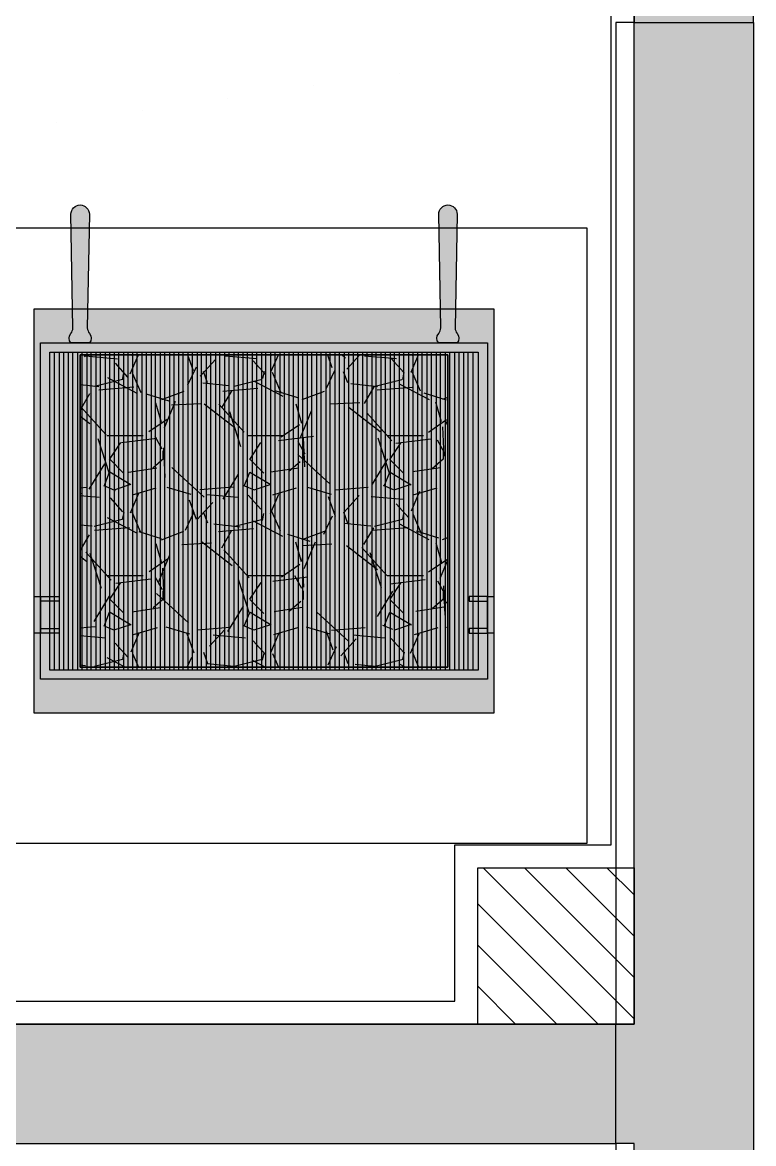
# Model space of a CAD drawing. Header units: metres. Extents: x -23 to 570, y -25 to 184.
# Drawn here: x 114.685 to 115.48, y 4.45 to 5.67 of the extents above; entities that cross this region are included whole.
import ezdxf

# ---------------------------------------------------------------- set-up
doc = ezdxf.new("R2010")
doc.units = ezdxf.units.M
doc.header["$LTSCALE"] = 0.1
for name, color, linetype in [('DUPLEX SUPERIOR$0$2', 14, 'Continuous'), ('DUPLEX SUPERIOR$0$3', 2, 'Continuous'), ('DUPLEX SUPERIOR$0$4', 2, 'Continuous'), ('DUPLEX SUPERIOR$0$5', 232, 'Continuous'), ('DUPLEX SUPERIOR$0$ARQ-ALV ACAB', 4, 'Continuous'), ('DUPLEX SUPERIOR$0$ARQ-ALV OSSO', 5, 'Continuous'), ('DUPLEX SUPERIOR$0$ARQ-ENCH', 1, 'Continuous'), ('DUPLEX SUPERIOR$0$ARQ-MOB', 7, 'Continuous'), ('DUPLEX SUPERIOR$0$Hatch Largrill', 254, 'Continuous'), ('DUPLEX SUPERIOR$0$Largrill', 1, 'Continuous')]:
    doc.layers.add(name, color=color, linetype=linetype)

# ---------------------------------------------------------------- blocks, each defined once
blk = doc.blocks.new('DUPLEX SUPERIOR$0$MOB_Jacuzzi-SPA J180 Quality')
h = blk.add_hatch()
h.set_pattern_fill('DOTS', color=251, scale=30, style=0)
h.set_pattern_definition([(4.10194108912218e-14, (-1.818989403545856e-12, 0), (0.9374999999999999, 1.875), [0, -1.875])])
h.paths.add_polyline_path([(333.0059079867951, -53.49014315542081), (278.5059079867933, -53.49014315542081), (278.5059079867933, -107.9901431554208, 0.4142135623731036)])
h.paths.add_polyline_path([(278.5059079867933, -53.49014315542081), (242.6924444393844, -53.49014315542081, -0.01876329975615347), (241.8449090056511, -80.25742323036684, 0.3064505103350357), (254.7750401217563, -102.5523068905459, 0.1131072963611675), (278.5059079867933, -107.9901431554208)])
h.paths.add_polyline_path([(333.0059079867951, -53.49014315542081, 0.4142135623730925), (278.5059079867933, 1.00985684457919), (278.5059079867933, -53.49014315542081)])
h.paths.add_polyline_path([(278.5059079867933, 1.00985684457919, 0.1538020056694414), (247.2656579408995, -8.832593098679354, 0.5426037644256235), (247.4931320416199, -15.53572910868752, -0.75981502956819), (244.5059079867933, -26.27544574908097), (244.1903460271387, -26.27544574908097, 0.4353550895778438), (241.7043028477019, -28.96139153857803, -0.01719849777577231), (242.6924444393844, -53.49014315542081), (278.5059079867933, -53.49014315542081)])
h.paths.add_polyline_path([(766.005907986797, -48.29598532693853), (1414.815431796322, -48.29598532693853), (1414.815431796322, 326.7040146730615), (766.005907986797, 326.7040146730615)], flags=9)
blk = doc.blocks.new('*U1064')
at = {"layer": 'DUPLEX SUPERIOR$0$Hatch Largrill'}
h = blk.add_hatch(color=253, dxfattribs=at)
h.set_gradient(color1=(150, 150, 150), color2=(235, 235, 235), rotation=45, tint=1, name='CYLINDER')
h.paths.add_polyline_path([(-0.5, 0), (0, 0), (0, 0.4399999999999979), (-0.5, 0.4399999999999979)])
h.paths.add_polyline_path([(-0.4499999999999993, 0.0499999999999972), (-0.0500000000000007, 0.0499999999999972), (-0.0500000000000007, 0.389999999999997), (-0.4499999999999993, 0.389999999999997)], flags=16)
h.paths.add_polyline_path([(-0.5, 0.3129999999999953), (-0.4930000000000003, 0.3129999999999953), (-0.4930000000000003, 0.352999999999998), (-0.5, 0.352999999999998)], flags=17)
h.paths.add_polyline_path([(-0.0069999999999997, 0.3129999999999953), (0, 0.3129999999999953), (0, 0.352999999999998), (-0.0069999999999997, 0.352999999999998)], flags=16)
h = blk.add_hatch(color=253, dxfattribs=at)
h.set_gradient(color1=(173, 173, 173), rotation=45, tint=1, name='CYLINDER')
h.paths.add_polyline_path([(-0.4930000000000003, 0.0369999999999955), (-0.0069999999999997, 0.0369999999999955), (-0.0069999999999997, 0.4029999999999953), (-0.4930000000000003, 0.4029999999999953)])
h.paths.add_polyline_path([(-0.4829000000000008, 0.0469999999999971), (-0.0168999999999997, 0.0469999999999971), (-0.0168999999999997, 0.3929999999999936), (-0.4829000000000008, 0.3929999999999936)], flags=16)
h = blk.add_hatch(color=253, dxfattribs=at)
h.set_gradient(color1=(173, 173, 173), rotation=45, tint=1, name='CYLINDER')
h.paths.add_polyline_path([(-0.4779000000000019, 0.0469999999999971), (-0.4729000000000011, 0.0469999999999971), (-0.4729000000000011, 0.3929999999999936), (-0.4779000000000019, 0.3929999999999936)])
h = blk.add_hatch(color=253, dxfattribs=at)
h.set_gradient(color1=(173, 173, 173), rotation=45, tint=1, name='CYLINDER')
h.paths.add_polyline_path([(-0.4679000000000021, 0.0469999999999971), (-0.4629000000000012, 0.0469999999999971), (-0.4629000000000012, 0.3929999999999936), (-0.4679000000000021, 0.3929999999999936)])
h = blk.add_hatch(color=253, dxfattribs=at)
h.set_gradient(color1=(173, 173, 173), rotation=45, tint=1, name='CYLINDER')
h.paths.add_polyline_path([(-0.4579000000000022, 0.0469999999999971), (-0.4529000000000015, 0.0469999999999971), (-0.4529000000000015, 0.3929999999999936), (-0.4579000000000022, 0.3929999999999936)])
h = blk.add_hatch(color=253, dxfattribs=at)
h.set_gradient(color1=(173, 173, 173), rotation=45, tint=1, name='CYLINDER')
h.paths.add_polyline_path([(-0.4479000000000024, 0.0469999999999971), (-0.4429000000000018, 0.0469999999999971), (-0.4429000000000018, 0.3929999999999936), (-0.4479000000000024, 0.3929999999999936)])
h = blk.add_hatch(color=253, dxfattribs=at)
h.set_gradient(color1=(173, 173, 173), rotation=45, tint=1, name='CYLINDER')
h.paths.add_polyline_path([(-0.4379000000000027, 0.0469999999999971), (-0.432900000000002, 0.0469999999999971), (-0.432900000000002, 0.3929999999999936), (-0.4379000000000027, 0.3929999999999936)])
h = blk.add_hatch(color=253, dxfattribs=at)
h.set_gradient(color1=(173, 173, 173), rotation=45, tint=1, name='CYLINDER')
h.paths.add_polyline_path([(-0.427900000000003, 0.0469999999999971), (-0.4229000000000022, 0.0469999999999971), (-0.4229000000000022, 0.3929999999999936), (-0.427900000000003, 0.3929999999999936)])
h = blk.add_hatch(color=253, dxfattribs=at)
h.set_gradient(color1=(173, 173, 173), rotation=45, tint=1, name='CYLINDER')
h.paths.add_polyline_path([(-0.4179000000000032, 0.0469999999999971), (-0.4129000000000024, 0.0469999999999971), (-0.4129000000000024, 0.3929999999999936), (-0.4179000000000032, 0.3929999999999936)])
h = blk.add_hatch(color=253, dxfattribs=at)
h.set_gradient(color1=(173, 173, 173), rotation=45, tint=1, name='CYLINDER')
h.paths.add_polyline_path([(-0.4079000000000034, 0.0469999999999971), (-0.4029000000000025, 0.0469999999999971), (-0.4029000000000025, 0.3929999999999936), (-0.4079000000000034, 0.3929999999999936)])
h = blk.add_hatch(color=253, dxfattribs=at)
h.set_gradient(color1=(173, 173, 173), rotation=45, tint=1, name='CYLINDER')
h.paths.add_polyline_path([(-0.3979000000000035, 0.0469999999999971), (-0.3929000000000027, 0.0469999999999971), (-0.3929000000000027, 0.3929999999999936), (-0.3979000000000035, 0.3929999999999936)])
h = blk.add_hatch(color=253, dxfattribs=at)
h.set_gradient(color1=(173, 173, 173), rotation=45, tint=1, name='CYLINDER')
h.paths.add_polyline_path([(-0.3879000000000037, 0.0469999999999971), (-0.3829000000000029, 0.0469999999999971), (-0.3829000000000029, 0.3929999999999936), (-0.3879000000000037, 0.3929999999999936)])
h = blk.add_hatch(color=253, dxfattribs=at)
h.set_gradient(color1=(173, 173, 173), rotation=45, tint=1, name='CYLINDER')
h.paths.add_polyline_path([(-0.3779000000000039, 0.0469999999999971), (-0.3729000000000031, 0.0469999999999971), (-0.3729000000000031, 0.3929999999999936), (-0.3779000000000039, 0.3929999999999936)])
h = blk.add_hatch(color=253, dxfattribs=at)
h.set_gradient(color1=(173, 173, 173), rotation=45, tint=1, name='CYLINDER')
h.paths.add_polyline_path([(-0.3679000000000041, 0.0469999999999971), (-0.3629000000000033, 0.0469999999999971), (-0.3629000000000033, 0.3929999999999936), (-0.3679000000000041, 0.3929999999999936)])
h = blk.add_hatch(color=253, dxfattribs=at)
h.set_gradient(color1=(173, 173, 173), rotation=45, tint=1, name='CYLINDER')
h.paths.add_polyline_path([(-0.3579000000000043, 0.0469999999999971), (-0.3529000000000035, 0.0469999999999971), (-0.3529000000000035, 0.3929999999999936), (-0.3579000000000043, 0.3929999999999936)])
h = blk.add_hatch(color=253, dxfattribs=at)
h.set_gradient(color1=(173, 173, 173), rotation=45, tint=1, name='CYLINDER')
h.paths.add_polyline_path([(-0.3479000000000045, 0.0469999999999971), (-0.3429000000000038, 0.0469999999999971), (-0.3429000000000038, 0.3929999999999936), (-0.3479000000000045, 0.3929999999999936)])
h = blk.add_hatch(color=253, dxfattribs=at)
h.set_gradient(color1=(173, 173, 173), rotation=45, tint=1, name='CYLINDER')
h.paths.add_polyline_path([(-0.3379000000000047, 0.0469999999999971), (-0.332900000000004, 0.0469999999999971), (-0.332900000000004, 0.3929999999999936), (-0.3379000000000047, 0.3929999999999936)])
h = blk.add_hatch(color=253, dxfattribs=at)
h.set_gradient(color1=(173, 173, 173), rotation=45, tint=1, name='CYLINDER')
h.paths.add_polyline_path([(-0.327900000000005, 0.0469999999999971), (-0.3229000000000042, 0.0469999999999971), (-0.3229000000000042, 0.3929999999999936), (-0.327900000000005, 0.3929999999999936)])
h = blk.add_hatch(color=253, dxfattribs=at)
h.set_gradient(color1=(173, 173, 173), rotation=45, tint=1, name='CYLINDER')
h.paths.add_polyline_path([(-0.3179000000000052, 0.0469999999999971), (-0.3129000000000044, 0.0469999999999971), (-0.3129000000000044, 0.3929999999999936), (-0.3179000000000052, 0.3929999999999936)])
h = blk.add_hatch(color=253, dxfattribs=at)
h.set_gradient(color1=(173, 173, 173), rotation=45, tint=1, name='CYLINDER')
h.paths.add_polyline_path([(-0.3079000000000054, 0.0469999999999971), (-0.3029000000000046, 0.0469999999999971), (-0.3029000000000046, 0.3929999999999936), (-0.3079000000000054, 0.3929999999999936)])
h = blk.add_hatch(color=253, dxfattribs=at)
h.set_gradient(color1=(173, 173, 173), rotation=45, tint=1, name='CYLINDER')
h.paths.add_polyline_path([(-0.2979000000000056, 0.0469999999999971), (-0.2929000000000048, 0.0469999999999971), (-0.2929000000000048, 0.3929999999999936), (-0.2979000000000056, 0.3929999999999936)])
h = blk.add_hatch(color=253, dxfattribs=at)
h.set_gradient(color1=(173, 173, 173), rotation=45, tint=1, name='CYLINDER')
h.paths.add_polyline_path([(-0.2879000000000058, 0.0469999999999971), (-0.282900000000005, 0.0469999999999971), (-0.282900000000005, 0.3929999999999936), (-0.2879000000000058, 0.3929999999999936)])
h = blk.add_hatch(color=253, dxfattribs=at)
h.set_gradient(color1=(173, 173, 173), rotation=45, tint=1, name='CYLINDER')
h.paths.add_polyline_path([(-0.277900000000006, 0.0469999999999971), (-0.2729000000000052, 0.0469999999999971), (-0.2729000000000052, 0.3929999999999936), (-0.277900000000006, 0.3929999999999936)])
h = blk.add_hatch(color=253, dxfattribs=at)
h.set_gradient(color1=(173, 173, 173), rotation=45, tint=1, name='CYLINDER')
h.paths.add_polyline_path([(-0.2679000000000062, 0.0469999999999971), (-0.2629000000000055, 0.0469999999999971), (-0.2629000000000055, 0.3929999999999936), (-0.2679000000000062, 0.3929999999999936)])
h = blk.add_hatch(color=253, dxfattribs=at)
h.set_gradient(color1=(173, 173, 173), rotation=45, tint=1, name='CYLINDER')
h.paths.add_polyline_path([(-0.2579000000000065, 0.0469999999999971), (-0.2529000000000057, 0.0469999999999971), (-0.2529000000000057, 0.3929999999999936), (-0.2579000000000065, 0.3929999999999936)])
h = blk.add_hatch(color=253, dxfattribs=at)
h.set_gradient(color1=(173, 173, 173), rotation=45, tint=1, name='CYLINDER')
h.paths.add_polyline_path([(-0.2479000000000067, 0.0469999999999971), (-0.2429000000000059, 0.0469999999999971), (-0.2429000000000059, 0.3929999999999936), (-0.2479000000000067, 0.3929999999999936)])
h = blk.add_hatch(color=253, dxfattribs=at)
h.set_gradient(color1=(173, 173, 173), rotation=45, tint=1, name='CYLINDER')
h.paths.add_polyline_path([(-0.2379000000000069, 0.0469999999999971), (-0.2329000000000061, 0.0469999999999971), (-0.2329000000000061, 0.3929999999999936), (-0.2379000000000069, 0.3929999999999936)])
h = blk.add_hatch(color=253, dxfattribs=at)
h.set_gradient(color1=(173, 173, 173), rotation=45, tint=1, name='CYLINDER')
h.paths.add_polyline_path([(-0.2279000000000071, 0.0469999999999971), (-0.2229000000000063, 0.0469999999999971), (-0.2229000000000063, 0.3929999999999936), (-0.2279000000000071, 0.3929999999999936)])
h = blk.add_hatch(color=253, dxfattribs=at)
h.set_gradient(color1=(173, 173, 173), rotation=45, tint=1, name='CYLINDER')
h.paths.add_polyline_path([(-0.2179000000000073, 0.0469999999999971), (-0.2129000000000065, 0.0469999999999971), (-0.2129000000000065, 0.3929999999999936), (-0.2179000000000073, 0.3929999999999936)])
h = blk.add_hatch(color=253, dxfattribs=at)
h.set_gradient(color1=(173, 173, 173), rotation=45, tint=1, name='CYLINDER')
h.paths.add_polyline_path([(-0.2079000000000075, 0.0469999999999971), (-0.2029000000000067, 0.0469999999999971), (-0.2029000000000067, 0.3929999999999936), (-0.2079000000000075, 0.3929999999999936)])
h = blk.add_hatch(color=253, dxfattribs=at)
h.set_gradient(color1=(173, 173, 173), rotation=45, tint=1, name='CYLINDER')
h.paths.add_polyline_path([(-0.1979000000000077, 0.0469999999999971), (-0.1929000000000069, 0.0469999999999971), (-0.1929000000000069, 0.3929999999999936), (-0.1979000000000077, 0.3929999999999936)])
h = blk.add_hatch(color=253, dxfattribs=at)
h.set_gradient(color1=(173, 173, 173), rotation=45, tint=1, name='CYLINDER')
h.paths.add_polyline_path([(-0.1879000000000079, 0.0469999999999971), (-0.1829000000000072, 0.0469999999999971), (-0.1829000000000072, 0.3929999999999936), (-0.1879000000000079, 0.3929999999999936)])
h = blk.add_hatch(color=253, dxfattribs=at)
h.set_gradient(color1=(173, 173, 173), rotation=45, tint=1, name='CYLINDER')
h.paths.add_polyline_path([(-0.1779000000000082, 0.0469999999999971), (-0.1729000000000074, 0.0469999999999971), (-0.1729000000000074, 0.3929999999999936), (-0.1779000000000082, 0.3929999999999936)])
h = blk.add_hatch(color=253, dxfattribs=at)
h.set_gradient(color1=(173, 173, 173), rotation=45, tint=1, name='CYLINDER')
h.paths.add_polyline_path([(-0.1679000000000084, 0.0469999999999971), (-0.1629000000000076, 0.0469999999999971), (-0.1629000000000076, 0.3929999999999936), (-0.1679000000000084, 0.3929999999999936)])
h = blk.add_hatch(color=253, dxfattribs=at)
h.set_gradient(color1=(173, 173, 173), rotation=45, tint=1, name='CYLINDER')
h.paths.add_polyline_path([(-0.1579000000000086, 0.0469999999999971), (-0.1529000000000078, 0.0469999999999971), (-0.1529000000000078, 0.3929999999999936), (-0.1579000000000086, 0.3929999999999936)])
h = blk.add_hatch(color=253, dxfattribs=at)
h.set_gradient(color1=(173, 173, 173), rotation=45, tint=1, name='CYLINDER')
h.paths.add_polyline_path([(-0.1479000000000088, 0.0469999999999971), (-0.142900000000008, 0.0469999999999971), (-0.142900000000008, 0.3929999999999936), (-0.1479000000000088, 0.3929999999999936)])
h = blk.add_hatch(color=253, dxfattribs=at)
h.set_gradient(color1=(173, 173, 173), rotation=45, tint=1, name='CYLINDER')
h.paths.add_polyline_path([(-0.137900000000009, 0.0469999999999971), (-0.1329000000000082, 0.0469999999999971), (-0.1329000000000082, 0.3929999999999936), (-0.137900000000009, 0.3929999999999936)])
h = blk.add_hatch(color=253, dxfattribs=at)
h.set_gradient(color1=(173, 173, 173), rotation=45, tint=1, name='CYLINDER')
h.paths.add_polyline_path([(-0.1279000000000092, 0.0469999999999971), (-0.1229000000000084, 0.0469999999999971), (-0.1229000000000084, 0.3929999999999936), (-0.1279000000000092, 0.3929999999999936)])
h = blk.add_hatch(color=253, dxfattribs=at)
h.set_gradient(color1=(173, 173, 173), rotation=45, tint=1, name='CYLINDER')
h.paths.add_polyline_path([(-0.1179000000000094, 0.0469999999999971), (-0.1129000000000087, 0.0469999999999971), (-0.1129000000000087, 0.3929999999999936), (-0.1179000000000094, 0.3929999999999936)])
h = blk.add_hatch(color=253, dxfattribs=at)
h.set_gradient(color1=(173, 173, 173), rotation=45, tint=1, name='CYLINDER')
h.paths.add_polyline_path([(-0.1079000000000096, 0.0469999999999971), (-0.1029000000000089, 0.0469999999999971), (-0.1029000000000089, 0.3929999999999936), (-0.1079000000000096, 0.3929999999999936)])
h = blk.add_hatch(color=253, dxfattribs=at)
h.set_gradient(color1=(173, 173, 173), rotation=45, tint=1, name='CYLINDER')
h.paths.add_polyline_path([(-0.0979000000000099, 0.0469999999999971), (-0.0929000000000091, 0.0469999999999971), (-0.0929000000000091, 0.3929999999999936), (-0.0979000000000099, 0.3929999999999936)])
h = blk.add_hatch(color=253, dxfattribs=at)
h.set_gradient(color1=(173, 173, 173), rotation=45, tint=1, name='CYLINDER')
h.paths.add_polyline_path([(-0.0879000000000101, 0.0469999999999971), (-0.0829000000000093, 0.0469999999999971), (-0.0829000000000093, 0.3929999999999936), (-0.0879000000000101, 0.3929999999999936)])
h = blk.add_hatch(color=253, dxfattribs=at)
h.set_gradient(color1=(173, 173, 173), rotation=45, tint=1, name='CYLINDER')
h.paths.add_polyline_path([(-0.0779000000000103, 0.0469999999999971), (-0.0729000000000095, 0.0469999999999971), (-0.0729000000000095, 0.3929999999999936), (-0.0779000000000103, 0.3929999999999936)])
h = blk.add_hatch(color=253, dxfattribs=at)
h.set_gradient(color1=(173, 173, 173), rotation=45, tint=1, name='CYLINDER')
h.paths.add_polyline_path([(-0.0679000000000105, 0.0469999999999971), (-0.0629000000000097, 0.0469999999999971), (-0.0629000000000097, 0.3929999999999936), (-0.0679000000000105, 0.3929999999999936)])
h = blk.add_hatch(color=253, dxfattribs=at)
h.set_gradient(color1=(173, 173, 173), rotation=45, tint=1, name='CYLINDER')
h.paths.add_polyline_path([(-0.0579000000000107, 0.0469999999999971), (-0.0529000000000108, 0.0469999999999971), (-0.0529000000000108, 0.3929999999999936), (-0.0579000000000107, 0.3929999999999936)])
h = blk.add_hatch(color=253, dxfattribs=at)
h.set_gradient(color1=(173, 173, 173), rotation=45, tint=1, name='CYLINDER')
h.paths.add_polyline_path([(-0.0479000000000109, 0.0469999999999971), (-0.0429000000000102, 0.0469999999999971), (-0.0429000000000102, 0.3929999999999936), (-0.0479000000000109, 0.3929999999999936)])
h = blk.add_hatch(color=253, dxfattribs=at)
h.set_gradient(color1=(173, 173, 173), rotation=45, tint=1, name='CYLINDER')
h.paths.add_polyline_path([(-0.0379000000000112, 0.0469999999999971), (-0.0329000000000104, 0.0469999999999971), (-0.0329000000000104, 0.3929999999999936), (-0.0379000000000112, 0.3929999999999936)])
h = blk.add_hatch(color=253, dxfattribs=at)
h.set_gradient(color1=(173, 173, 173), rotation=45, tint=1, name='CYLINDER')
h.paths.add_polyline_path([(-0.0279000000000114, 0.0469999999999971), (-0.0229000000000106, 0.0469999999999971), (-0.0229000000000106, 0.3929999999999936), (-0.0279000000000114, 0.3929999999999936)])
blk.add_hatch(color=253, dxfattribs=at).paths.add_polyline_path([(-0.4499999999999993, 0.0499999999999972), (-0.0500000000000007, 0.0499999999999972), (-0.0500000000000007, 0.389999999999997), (-0.4499999999999993, 0.389999999999997)])
h = blk.add_hatch(color=253, dxfattribs=at)
h.set_gradient(color1=(173, 173, 173), rotation=45, tint=1, name='CYLINDER')
h.paths.add_polyline_path([(-0.5, 0.3129999999999953), (-0.4930000000000003, 0.3129999999999953), (-0.4930000000000003, 0.352999999999998), (-0.5, 0.352999999999998)])
h.paths.add_polyline_path([(-0.0069999999999997, 0.3129999999999953), (0, 0.3129999999999953), (0, 0.352999999999998), (-0.0069999999999997, 0.352999999999998)])
h = blk.add_hatch(color=253, dxfattribs=at)
h.set_gradient(color1=(173, 173, 173), rotation=45, tint=1, name='CYLINDER')
h.paths.add_polyline_path([(-0.4930000000000003, 0.347999999999999), (-0.4730000000000008, 0.347999999999999), (-0.4730000000000008, 0.352999999999998), (-0.4930000000000003, 0.352999999999998)])
h.paths.add_polyline_path([(-0.4930000000000003, 0.3129999999999953), (-0.4730000000000008, 0.3129999999999953), (-0.4730000000000008, 0.3179999999999943), (-0.4930000000000003, 0.3179999999999943)])
h = blk.add_hatch(color=253, dxfattribs=at)
h.set_gradient(color1=(173, 173, 173), rotation=45, tint=1, name='CYLINDER')
h.paths.add_polyline_path([(-0.0069999999999997, 0.347999999999999), (-0.0269999999999993, 0.347999999999999), (-0.0269999999999993, 0.352999999999998), (-0.0069999999999997, 0.352999999999998)])
h.paths.add_polyline_path([(-0.0069999999999997, 0.3129999999999953), (-0.0269999999999993, 0.3129999999999953), (-0.0269999999999993, 0.3179999999999943), (-0.0069999999999997, 0.3179999999999943)])
h = blk.add_hatch(color=253, dxfattribs=at)
h.set_gradient(color1=(173, 173, 173), color2=(214, 214, 214), rotation=45, tint=1, name='CYLINDER')
edge = h.paths.add_edge_path()
edge.add_line((-0.4577917786448484, 0.0206603958884735), (-0.4599999999999991, -0.1030000000000015))
edge.add_arc((-0.4499999999999993, -0.1030000000000015), 0.009999999999999787, 180, 360)
edge.add_line((-0.4399999999999995, -0.1030000000000015), (-0.4422082213551501, 0.020660395888445))
edge.add_arc((-0.4274983449304524, 0.01909101518969371), 0.0147933573000686, 147.6811216957337, 173.9102116723435, ccw=False)
edge.add_arc((-0.4452500000000042, 0.0319999999999947), 0.007250000000003951, 316.3971810273174, 403.6028189726826)
edge.add_line((-0.4399999999999995, 0.0369999999999955), (-0.4599999999999991, 0.0369999999999955))
edge.add_arc((-0.4547499999999979, 0.0319999999999947), 0.00725000000000138, 136.397181027298, 223.602818972702)
edge.add_arc((-0.4725016550695304, 0.01909101518969219), 0.01479335730005605, 6.089788327778592, 32.31887830430401, ccw=False)
h = blk.add_hatch(color=253, dxfattribs=at)
h.set_gradient(color1=(173, 173, 173), color2=(214, 214, 214), rotation=45, tint=1, name='CYLINDER')
edge = h.paths.add_edge_path()
edge.add_line((-0.0577917786448499, 0.0206603958884735), (-0.0600000000000005, -0.1030000000000015))
edge.add_arc((-0.0500000000000007, -0.1030000000000015), 0.0099999999999998, 180, 360)
edge.add_line((-0.0400000000000009, -0.1030000000000015), (-0.0422082213551516, 0.020660395888445))
edge.add_arc((-0.02749834493045376, 0.01909101518969359), 0.01479335730006866, 147.6811216957333, 173.9102116723431, ccw=False)
edge.add_arc((-0.04525000000000561, 0.0319999999999947), 0.007250000000003956, 316.3971810273175, 403.6028189726826)
edge.add_line((-0.0400000000000009, 0.0369999999999955), (-0.0600000000000005, 0.0369999999999955))
edge.add_arc((-0.05474999999999934, 0.0319999999999947), 0.007250000000001391, 136.3971810272981, 223.6028189727019)
edge.add_arc((-0.07250165506953182, 0.01909101518969228), 0.014793357300056, 6.089788327778308, 32.31887830430372, ccw=False)
at = {"layer": 'DUPLEX SUPERIOR$0$Largrill'}
h = blk.add_hatch(dxfattribs=at)
h.set_pattern_fill('GRAVEL', color=254, scale=0.006, angle=270)
h.set_pattern_definition([(228.0127875, (-5.142959903690836, 18.48634724131397), (-1.219200000095747, -1.371599999914905), [0.0205032864, -2.029829018373899]), (184.969741, (-5.15667590369084, 18.47110724131396), (1.82879999927643, 0.1524000086818754), [0.0351842832, -3.483242933611438]), (132.5104471, (-5.191727903690837, 18.46805924131396), (1.524000000643649, -1.676399999414756), [0.0248088912, -2.456083367645998]), (267.273689, (-5.251163903690841, 18.42995924131396), (0.1524000003191835, 3.047999999983987), [0.03204027119999998, -3.171986245544272]), (292.83365418, (-5.25268790369084, 18.39795524131396), (-0.7620000000638047, 1.828799999973323), [0.03141802199999999, -3.110388464720632]), (357.2736889999999, (-5.240495903690837, 18.36899924131396), (-3.047999999983987, 0.1524000003191837), [0.03204027119999998, -3.171986245544272]), (37.69424047, (-5.208491903690838, 18.36747524131396), (-1.981199999912153, -1.524000000114024), [0.0423716196, -4.194786918854819]), (72.25532837, (-5.174963903690841, 18.39338324131396), (1.066800000286757, 3.352799999908731), [0.0400031712, -3.9603153961143]), (121.42956562, (-5.162771903690837, 18.43148324131396), (-1.219200000172987, 1.98119999989356), [0.03214878, -3.18273274192272]), (175.2363583, (-5.179535903690836, 18.45891524131397), (1.67639999997597, -0.1524000002633554), [0.03670279679999999, -1.798436216999997]), (222.3974378, (-5.216111903690839, 18.46196324131397), (-1.828799999941479, -1.676400000063839), [0.04746467519999998, -4.699006350730611]), (138.81407483, (-5.100287903690839, 18.42843524131397), (-1.06679999993601, 0.9144000000743508), [0.0162002724, -1.603833949460639]), (171.4692344, (-5.112479903690838, 18.43910324131396), (1.981200000053379, -0.3047999996542405), [0.0308209188, -3.051278339822399]), (225, (-5.142959903690836, 18.44367524131396), (0, -0.1524000000000143), [0.0215525604, -0.19397358650568]), (203.19859051, (-5.153627903690837, 18.46196324131397), (0.7620000000207654, 0.30479999994656), [0.0116064792, -1.149037342133639]), (291.80140949, (-5.164295903690837, 18.45739124131396), (-0.1524000000318897, 0.4571999999893725), [0.0164139372, -0.8042851794]), (30.96375653, (-5.158199903690839, 18.44215124131396), (0.4572000000111829, 0.3047999999832675), [0.02665917959999999, -0.8619778891745987]), (161.56505118, (-5.135339903690834, 18.45586724131397), (0.3048000000079551, -0.1523999999840252), [0.0192772284, -0.46265388700968]), (16.389540334, (-5.25268790369084, 18.45739124131396), (1.524000000000008, 0.4572000000000146), [0.02700528, -2.673529600352333]), (70.34617594, (-5.226779903690838, 18.46501124131396), (-0.609600000055759, -1.676399999980224), [0.0226559364, -2.242932940691999]), (293.19859051, (-5.135339903690834, 18.48634724131397), (-0.3047999999467957, 0.7620000000213172), [0.023212806, -1.137431015333637]), (343.6104596700001, (-5.12619590369084, 18.46501124131396), (-1.524000000031936, 0.4571999998933717), [0.02700527999999999, -2.673529600352393]), (339.44395478, (-5.25268790369084, 18.36290324131396), (-0.7619999999999918, 0.3048000000000126), [0.026042112, -1.276064058786356]), (294.7751406, (-5.228303903690836, 18.35375924131396), (-0.7620000009070158, 1.676399999587635), [0.0218203272, -2.160215602843198]), (66.80140949, (-5.133815903690836, 18.33394724131396), (0.3047999999521379, 0.7620000000191581), [0.023212806, -1.137431015333639]), (17.35402464, (-5.124671903690837, 18.35528324131396), (-1.981199999960581, -0.6096000001279478), [0.0255469644, -2.529142558812]), (69.44395478, (-5.208491903690838, 18.33394724131396), (-0.3048000000053077, -0.7619999999978779), [0.013021056, -1.28908511478636]), (101.3099324739999, (-5.142959903690836, 18.33394724131396), (-0.152400000000024, 0.6096000000000223), [0.007770875999999999, -0.7693196978715601]), (165.963756532, (-5.144483903690837, 18.34156724131396), (0.4571999999999708, -0.1523999999999919), [0.031418022, -0.59694327534414]), (186.00900596, (-5.174963903690841, 18.34918724131396), (1.52399999999192, 0.1524000000797612), [0.02911602, -2.882481891800218]), (303.69006753, (-5.158199903690839, 18.42843524131397), (-0.1524000000211781, 0.3047999999894221), [0.0219794328, -0.5275065815808003]), (353.15722659, (-5.14600790369084, 18.41014724131397), (2.590800000015939, -0.3047999998643636), [0.0383734056, -3.798960543901857]), (60.9453959, (-5.10790790369084, 18.40557524131396), (-0.6096000000167812, -1.066799999990414), [0.0156904944, -1.553363539086598]), (90, (-5.100287903690839, 18.41929124131397), (-0.1524, 0.1524), [0.009144, -0.143256]), (120.25643716, (-5.178011903690839, 18.35375924131396), (0.6095999999254299, -1.066800000042587), [0.0211720176, -2.096036446392]), (48.01278749999999, (-5.188679903690838, 18.37204724131397), (1.219200000100518, 1.371599999910612), [0.04100657279999999, -2.009325731973899]), (0, (-5.161247903690836, 18.40252724131396), (0.1524, 0.1524), [0.039624, -0.112776]), (325.3048465, (-5.121623903690838, 18.40252724131396), (1.52400000057729, -1.066799999175274), [0.0240965736, -2.385559003448399]), (254.0546040999999, (-5.101811903690839, 18.38881124131397), (-0.1523999999893534, -0.6096000000026848), [0.02218974479999999, -1.087299002326318]), (207.64597536, (-5.10790790369084, 18.36747524131396), (-2.895600000106402, -1.523999999797843), [0.03612870599999999, -3.576747865376272]), (175.42607874, (-5.139911903690839, 18.35071124131397), (-1.981199999999929, 0.1523999999999687), [0.0382217676, -3.783950787374398])])
h.paths.add_polyline_path([(-0.4499999999999993, 0.0499999999999972), (-0.0500000000000007, 0.0499999999999972), (-0.0500000000000007, 0.389999999999997), (-0.4499999999999993, 0.389999999999997)])
at = {"layer": 'DUPLEX SUPERIOR$0$Largrill', "color": 0}
blk.add_lwpolyline([(-0.5, 0), (0, 0), (0, 0.4399999999999979), (-0.5, 0.4399999999999979), (-0.5, 0)], dxfattribs=at)
for points in [[(-0.4930000000000003, 0.0369999999999955), (-0.0069999999999997, 0.0369999999999955), (-0.0069999999999997, 0.4029999999999953), (-0.4930000000000003, 0.4029999999999953)], [(-0.4829000000000008, 0.0469999999999971), (-0.0168999999999997, 0.0469999999999971), (-0.0168999999999997, 0.3929999999999936), (-0.4829000000000008, 0.3929999999999936)], [(-0.4779000000000019, 0.0469999999999971), (-0.4729000000000011, 0.0469999999999971), (-0.4729000000000011, 0.3929999999999936), (-0.4779000000000019, 0.3929999999999936)], [(-0.4679000000000021, 0.0469999999999971), (-0.4629000000000012, 0.0469999999999971), (-0.4629000000000012, 0.3929999999999936), (-0.4679000000000021, 0.3929999999999936)], [(-0.4579000000000022, 0.0469999999999971), (-0.4529000000000015, 0.0469999999999971), (-0.4529000000000015, 0.3929999999999936), (-0.4579000000000022, 0.3929999999999936)], [(-0.4479000000000024, 0.0469999999999971), (-0.4429000000000018, 0.0469999999999971), (-0.4429000000000018, 0.3929999999999936), (-0.4479000000000024, 0.3929999999999936)], [(-0.4379000000000027, 0.0469999999999971), (-0.432900000000002, 0.0469999999999971), (-0.432900000000002, 0.3929999999999936), (-0.4379000000000027, 0.3929999999999936)], [(-0.427900000000003, 0.0469999999999971), (-0.4229000000000022, 0.0469999999999971), (-0.4229000000000022, 0.3929999999999936), (-0.427900000000003, 0.3929999999999936)], [(-0.4179000000000032, 0.0469999999999971), (-0.4129000000000024, 0.0469999999999971), (-0.4129000000000024, 0.3929999999999936), (-0.4179000000000032, 0.3929999999999936)], [(-0.4079000000000034, 0.0469999999999971), (-0.4029000000000025, 0.0469999999999971), (-0.4029000000000025, 0.3929999999999936), (-0.4079000000000034, 0.3929999999999936)], [(-0.3979000000000035, 0.0469999999999971), (-0.3929000000000027, 0.0469999999999971), (-0.3929000000000027, 0.3929999999999936), (-0.3979000000000035, 0.3929999999999936)], [(-0.3879000000000037, 0.0469999999999971), (-0.3829000000000029, 0.0469999999999971), (-0.3829000000000029, 0.3929999999999936), (-0.3879000000000037, 0.3929999999999936)], [(-0.3779000000000039, 0.0469999999999971), (-0.3729000000000031, 0.0469999999999971), (-0.3729000000000031, 0.3929999999999936), (-0.3779000000000039, 0.3929999999999936)], [(-0.3679000000000041, 0.0469999999999971), (-0.3629000000000033, 0.0469999999999971), (-0.3629000000000033, 0.3929999999999936), (-0.3679000000000041, 0.3929999999999936)], [(-0.3579000000000043, 0.0469999999999971), (-0.3529000000000035, 0.0469999999999971), (-0.3529000000000035, 0.3929999999999936), (-0.3579000000000043, 0.3929999999999936)], [(-0.3479000000000045, 0.0469999999999971), (-0.3429000000000038, 0.0469999999999971), (-0.3429000000000038, 0.3929999999999936), (-0.3479000000000045, 0.3929999999999936)], [(-0.3379000000000047, 0.0469999999999971), (-0.332900000000004, 0.0469999999999971), (-0.332900000000004, 0.3929999999999936), (-0.3379000000000047, 0.3929999999999936)], [(-0.327900000000005, 0.0469999999999971), (-0.3229000000000042, 0.0469999999999971), (-0.3229000000000042, 0.3929999999999936), (-0.327900000000005, 0.3929999999999936)], [(-0.3179000000000052, 0.0469999999999971), (-0.3129000000000044, 0.0469999999999971), (-0.3129000000000044, 0.3929999999999936), (-0.3179000000000052, 0.3929999999999936)], [(-0.3079000000000054, 0.0469999999999971), (-0.3029000000000046, 0.0469999999999971), (-0.3029000000000046, 0.3929999999999936), (-0.3079000000000054, 0.3929999999999936)], [(-0.2979000000000056, 0.0469999999999971), (-0.2929000000000048, 0.0469999999999971), (-0.2929000000000048, 0.3929999999999936), (-0.2979000000000056, 0.3929999999999936)], [(-0.2879000000000058, 0.0469999999999971), (-0.282900000000005, 0.0469999999999971), (-0.282900000000005, 0.3929999999999936), (-0.2879000000000058, 0.3929999999999936)], [(-0.277900000000006, 0.0469999999999971), (-0.2729000000000052, 0.0469999999999971), (-0.2729000000000052, 0.3929999999999936), (-0.277900000000006, 0.3929999999999936)], [(-0.2679000000000062, 0.0469999999999971), (-0.2629000000000055, 0.0469999999999971), (-0.2629000000000055, 0.3929999999999936), (-0.2679000000000062, 0.3929999999999936)], [(-0.2579000000000065, 0.0469999999999971), (-0.2529000000000057, 0.0469999999999971), (-0.2529000000000057, 0.3929999999999936), (-0.2579000000000065, 0.3929999999999936)], [(-0.2479000000000067, 0.0469999999999971), (-0.2429000000000059, 0.0469999999999971), (-0.2429000000000059, 0.3929999999999936), (-0.2479000000000067, 0.3929999999999936)], [(-0.2379000000000069, 0.0469999999999971), (-0.2329000000000061, 0.0469999999999971), (-0.2329000000000061, 0.3929999999999936), (-0.2379000000000069, 0.3929999999999936)], [(-0.2279000000000071, 0.0469999999999971), (-0.2229000000000063, 0.0469999999999971), (-0.2229000000000063, 0.3929999999999936), (-0.2279000000000071, 0.3929999999999936)], [(-0.2179000000000073, 0.0469999999999971), (-0.2129000000000065, 0.0469999999999971), (-0.2129000000000065, 0.3929999999999936), (-0.2179000000000073, 0.3929999999999936)], [(-0.2079000000000075, 0.0469999999999971), (-0.2029000000000067, 0.0469999999999971), (-0.2029000000000067, 0.3929999999999936), (-0.2079000000000075, 0.3929999999999936)], [(-0.1979000000000077, 0.0469999999999971), (-0.1929000000000069, 0.0469999999999971), (-0.1929000000000069, 0.3929999999999936), (-0.1979000000000077, 0.3929999999999936)], [(-0.1879000000000079, 0.0469999999999971), (-0.1829000000000072, 0.0469999999999971), (-0.1829000000000072, 0.3929999999999936), (-0.1879000000000079, 0.3929999999999936)], [(-0.1779000000000082, 0.0469999999999971), (-0.1729000000000074, 0.0469999999999971), (-0.1729000000000074, 0.3929999999999936), (-0.1779000000000082, 0.3929999999999936)], [(-0.1679000000000084, 0.0469999999999971), (-0.1629000000000076, 0.0469999999999971), (-0.1629000000000076, 0.3929999999999936), (-0.1679000000000084, 0.3929999999999936)], [(-0.1579000000000086, 0.0469999999999971), (-0.1529000000000078, 0.0469999999999971), (-0.1529000000000078, 0.3929999999999936), (-0.1579000000000086, 0.3929999999999936)], [(-0.1479000000000088, 0.0469999999999971), (-0.142900000000008, 0.0469999999999971), (-0.142900000000008, 0.3929999999999936), (-0.1479000000000088, 0.3929999999999936)], [(-0.137900000000009, 0.0469999999999971), (-0.1329000000000082, 0.0469999999999971), (-0.1329000000000082, 0.3929999999999936), (-0.137900000000009, 0.3929999999999936)], [(-0.1279000000000092, 0.0469999999999971), (-0.1229000000000084, 0.0469999999999971), (-0.1229000000000084, 0.3929999999999936), (-0.1279000000000092, 0.3929999999999936)], [(-0.1179000000000094, 0.0469999999999971), (-0.1129000000000087, 0.0469999999999971), (-0.1129000000000087, 0.3929999999999936), (-0.1179000000000094, 0.3929999999999936)], [(-0.1079000000000096, 0.0469999999999971), (-0.1029000000000089, 0.0469999999999971), (-0.1029000000000089, 0.3929999999999936), (-0.1079000000000096, 0.3929999999999936)], [(-0.0979000000000099, 0.0469999999999971), (-0.0929000000000091, 0.0469999999999971), (-0.0929000000000091, 0.3929999999999936), (-0.0979000000000099, 0.3929999999999936)], [(-0.0879000000000101, 0.0469999999999971), (-0.0829000000000093, 0.0469999999999971), (-0.0829000000000093, 0.3929999999999936), (-0.0879000000000101, 0.3929999999999936)], [(-0.0779000000000103, 0.0469999999999971), (-0.0729000000000095, 0.0469999999999971), (-0.0729000000000095, 0.3929999999999936), (-0.0779000000000103, 0.3929999999999936)], [(-0.0679000000000105, 0.0469999999999971), (-0.0629000000000097, 0.0469999999999971), (-0.0629000000000097, 0.3929999999999936), (-0.0679000000000105, 0.3929999999999936)], [(-0.0579000000000107, 0.0469999999999971), (-0.0529000000000108, 0.0469999999999971), (-0.0529000000000108, 0.3929999999999936), (-0.0579000000000107, 0.3929999999999936)], [(-0.0479000000000109, 0.0469999999999971), (-0.0429000000000102, 0.0469999999999971), (-0.0429000000000102, 0.3929999999999936), (-0.0479000000000109, 0.3929999999999936)], [(-0.0379000000000112, 0.0469999999999971), (-0.0329000000000104, 0.0469999999999971), (-0.0329000000000104, 0.3929999999999936), (-0.0379000000000112, 0.3929999999999936)], [(-0.0279000000000114, 0.0469999999999971), (-0.0229000000000106, 0.0469999999999971), (-0.0229000000000106, 0.3929999999999936), (-0.0279000000000114, 0.3929999999999936)], [(-0.4499999999999993, 0.389999999999997), (-0.0500000000000007, 0.389999999999997), (-0.0500000000000007, 0.0499999999999972), (-0.4499999999999993, 0.0499999999999972)], [(-0.4499999999999993, 0.0499999999999972), (-0.0500000000000007, 0.0499999999999972), (-0.0500000000000007, 0.389999999999997), (-0.4499999999999993, 0.389999999999997)], [(-0.5, 0.3129999999999953), (-0.4930000000000003, 0.3129999999999953), (-0.4930000000000003, 0.352999999999998), (-0.5, 0.352999999999998)], [(-0.4930000000000003, 0.347999999999999), (-0.4730000000000008, 0.347999999999999), (-0.4730000000000008, 0.352999999999998), (-0.4930000000000003, 0.352999999999998)], [(-0.0069999999999997, 0.347999999999999), (-0.0269999999999993, 0.347999999999999), (-0.0269999999999993, 0.352999999999998), (-0.0069999999999997, 0.352999999999998)], [(-0.0069999999999997, 0.3129999999999953), (0, 0.3129999999999953), (0, 0.352999999999998), (-0.0069999999999997, 0.352999999999998)], [(-0.4930000000000003, 0.3129999999999953), (-0.4730000000000008, 0.3129999999999953), (-0.4730000000000008, 0.3179999999999943), (-0.4930000000000003, 0.3179999999999943)], [(-0.0069999999999997, 0.3129999999999953), (-0.0269999999999993, 0.3129999999999953), (-0.0269999999999993, 0.3179999999999943), (-0.0069999999999997, 0.3179999999999943)]]:
    blk.add_lwpolyline(points, close=True, dxfattribs=at)
for points in [[(-0.4577917786448484, 0.0206603958884735), (-0.4599999999999991, -0.1030000000000015, 0.9999999999999998), (-0.4399999999999995, -0.1030000000000015), (-0.4422082213551501, 0.020660395888445, -0.1149482936138967), (-0.4399999999999995, 0.0269999999999939), (-0.4399999999999995, 0.0269999999999939, 0.3999999999997868), (-0.4399999999999995, 0.0369999999999955), (-0.4599999999999991, 0.0369999999999955, 0.3999999999999828), (-0.4599999999999991, 0.0269999999999939), (-0.4599999999999991, 0.0269999999999939, -0.114948293613524), (-0.4577917786448484, 0.0206603958884735, -0.1149482936138906)], [(-0.0577917786448499, 0.0206603958884735), (-0.0600000000000005, -0.1030000000000015, 0.9999999999999998), (-0.0400000000000009, -0.1030000000000015), (-0.0422082213551516, 0.020660395888445, -0.1149482936138967), (-0.0400000000000009, 0.0269999999999939), (-0.0400000000000009, 0.0269999999999939, 0.3999999999997868), (-0.0400000000000009, 0.0369999999999955), (-0.0600000000000005, 0.0369999999999955, 0.3999999999999828), (-0.0600000000000005, 0.0269999999999939), (-0.0600000000000005, 0.0269999999999939, -0.114948293613524), (-0.0577917786448499, 0.0206603958884735, -0.1149482936138906)]]:
    blk.add_lwpolyline(points, format="xyb", dxfattribs=at)
blk = doc.blocks.new('DUPLEX SUPERIOR$0$layout dup sup tipo 2')
at = {"layer": 'DUPLEX SUPERIOR$0$ARQ-MOB'}
blk.add_lwpolyline([(-24.78421525949682, -5.446212139414524), (-25.46503278623149, -5.446212100359083), (-25.46503335729025, -4.776549155053215), (-24.78421521488281, -4.776544779683082)], close=True, dxfattribs=at)
at = {"layer": 'DUPLEX SUPERIOR$0$ARQ-MOB', "color": 251, "xscale": -0.01, "yscale": 0.01, "zscale": 0.01}
blk.add_blockref('DUPLEX SUPERIOR$0$MOB_Jacuzzi-SPA J180 Quality', (-13.66236286769004, -4.726520519183633), dxfattribs=at)
at = {"layer": 'DUPLEX SUPERIOR$0$ARQ-MOB', "color": 251, "xscale": -1}
blk.add_blockref('*U1064', (-25.36385547819179, -5.358209741214083), dxfattribs=at)
blk = doc.blocks.new('DUPLEX SUPERIOR$0$planta duplex superior tipo 3')
at = {"layer": 'DUPLEX SUPERIOR$0$ARQ-ENCH'}
h = blk.add_hatch(dxfattribs=at)
h.set_pattern_fill('ANSI31', color=256, scale=0.01, angle=180)
h.set_pattern_definition([(225, (-4.250008932886027, -4.514944453041117), (0.02245064030267288, -0.02245064030267289), [])])
h.paths.add_polyline_path([(-10.07496661564938, -4.791407960336636), (-9.904966615649382, -4.791407960336636), (-9.904966615649382, -4.621407960336636), (-10.07496661564938, -4.621407960336636)])
at = {"layer": 'DUPLEX SUPERIOR$0$ARQ-ALV ACAB'}
for points, elevation in [([(-10.05009030319677, -4.596407960336637), (-10.05008071156778, -2.166397686269462)], -4.318356323902826e-06), ([(-9.87996661564938, -4.766419787579697), (-9.87996661564938, -4.596407960336636), (-10.05009030319677, -4.596407960336636)], 4.318356323902826e-06)]:
    blk.add_lwpolyline(points, dxfattribs=dict(at, elevation=elevation))
blk.add_lwpolyline([(-7.330093075649376, -4.76640489607861), (-9.87996661564938, -4.766407228879283)], dxfattribs=at)
at = {"layer": 'DUPLEX SUPERIOR$0$ARQ-ALV OSSO', "elevation": -4.318356323902826e-06}
blk.add_lwpolyline([(-7.320637675649378, -4.791358766903076), (-7.345093075649377, -4.791416255575797), (-10.07508151594219, -4.791418656269461), (-10.075029862663, -2.191397686269461)], dxfattribs=at)
at = {"layer": 'DUPLEX SUPERIOR$0$ARQ-ENCH', "elevation": 4.318356323902826e-06}
blk.add_lwpolyline([(-10.07496661564938, -4.791407960336636), (-9.904966615649382, -4.791407960336636), (-9.904966615649382, -4.621407960336636), (-10.07496661564938, -4.621407960336636)], close=True, dxfattribs=at)
blk = doc.blocks.new('DUPLEX SUPERIOR$0$EST-LO-012-BAR-R00')
at = {"layer": 'DUPLEX SUPERIOR$0$3'}
h = blk.add_hatch(color=8, dxfattribs=at)
h.dxf.hatch_style = 1
h.paths.add_polyline_path([(12.99016600000016, -733.007865), (-0.004451999999901091, -733.007865), (-0.004451999999901091, -859.007865), (12.99016600000016, -859.007865)], flags=16)
h.paths.add_polyline_path([(12.99016600000016, -474.009684), (-0.004451999999901091, -474.009684), (-0.004451999999901091, -600.0096840000001), (12.99016600000016, -600.0096840000001)], flags=16)
h.paths.add_polyline_path([(12.99016600000015, -41.00671599999998), (0, -41.00671599999998), (0, -167.006716), (12.99016600000016, -167.006716)], flags=16)
h.paths.add_polyline_path([(-77.50030500000001, 296.001179), (-239.500305, 296.001179), (-239.500305, 282.9973890000001), (-77.50030500000003, 282.9973890000001)], flags=16)
h.paths.add_polyline_path([(1027.995156, -74.00190399999997), (1014.985014, -74.00190399999997), (1014.985014, -183.00198), (1012.995156, -183.00198), (1012.995156, -196.001904), (1027.995156, -196.001904)], flags=17)
h.paths.add_polyline_path([(-1534.999687, -396.002061), (-1547.999687, -396.002061), (-1547.999687, -566.99002), (-1534.999687, -566.99002), (-1534.999687, -458.0028550000001), (-1532.999904, -458.0028550000001), (-1532.999904, -445.0030369999999), (-1534.999687, -445.0030369999999)], flags=17)
h.paths.add_polyline_path([(-1547.999687, -245.000884), (-1547.999687, -74.00088400000001), (-1534.999687, -74.00088400000001), (-1534.999687, -183.000531), (-1532.999687, -183.000531), (-1532.999687, -196.000349), (-1534.999687, -196.000349), (-1534.999687, -245.000884)])
h.paths.add_polyline_path([(1027.995404, -566.99002), (1014.995404, -566.99002), (1014.995404, -458.0014820000001), (1012.995404, -458.0014820000001), (1012.995404, -444.99002), (1027.995404, -444.99002)])
h.paths.add_polyline_path([(-251.979379, -937.001358), (-251.979379, -924.001358), (-232.0044859999999, -924.000659), (-232.0044859999999, -855.000659), (-213.004486, -855.000659), (-213.004486, -924.000659), (-0.004451999999901091, -924.001358), (-0.004451999999901091, -415.003177), (-213.0112379999999, -415.003177), (-213.0112379999999, -482.000175), (-232.0112379999999, -482.000175), (-232.0112379999999, -396.003177), (280.9957769999999, -396.003177), (280.9957769999999, -409.003386), (12.9955480000001, -409.003386), (12.9955480000001, -937.001358)])
h.paths.add_polyline_path([(-517.003335, -245.000006), (-517.003335, 296.001179), (12.99461800000006, 296.001179), (12.99461800000006, -232.000209), (280.9957769999999, -232.000209), (280.9957769999999, -245), (0, -245), (0, 0), (-249.000312, 0), (-249.000312, 12.998784), (-0.0003050000000257569, 12.998784), (-0.0003050000000257569, 282.9973890000001), (-504.003335, 282.9973890000001), (-504.003335, -245.000006)])
h.paths.add_polyline_path([(-801.0000610000001, -408.999165), (-520.003335, -408.999165), (-520.003335, -395.999165), (-801.0000610000001, -395.999165)], flags=17)
h.paths.add_polyline_path([(719.496112, -409.003033), (719.496112, -396.003386), (459.9960429999999, -396.003386), (459.9960429999999, -541.004109), (472.9960429999999, -541.004109), (472.9960429999999, -409.003033)], flags=17)
h.paths.add_polyline_path([(719.496112, -232.000353), (472.9960429999999, -232.000353), (472.9960429999999, -99.99927699999998), (459.9960429999999, -99.99927699999998), (459.9960429999999, -245), (719.496112, -245)], flags=17)
h.paths.add_polyline_path([(-993.0003099999999, -541.004109), (-980.00031, -541.004109), (-980.00031, -396.003386), (-1239.500379, -396.003386), (-1239.500379, -409.003386), (-993.0003099999999, -409.003386)], flags=17)
h.paths.add_polyline_path([(-993.0003099999999, -99.99927699999998), (-993.0003099999999, -232), (-1239.500379, -232), (-1239.500379, -245), (-980.00031, -245), (-980.00031, -99.99927699999998)], flags=17)
h.paths.add_polyline_path([(-801.0000610000001, -245), (-520.003335, -245), (-520.003335, -232), (-801.0000610000001, -232)], flags=17)
h.paths.add_polyline_path([(-517.003335, -937.0022170000001), (-352.982201, -937.0022170000001), (-352.982201, -924.002217), (-504.003335, -924.002217), (-504.003335, -395.999165), (-517.003335, -395.999165)])
h.paths.add_polyline_path([(574.4795160000001, -14.00285500000001), (593.4795160000001, -14.00285500000001), (593.4795160000001, 35.99714499999999), (574.4795160000001, 35.99714499999999)])
h.paths.add_polyline_path([(574.4795160000001, -677.0005309999999), (593.4795160000001, -677.0005309999999), (593.4795160000001, -627.0005309999999), (574.4795160000001, -627.0005309999999)])
h.paths.add_polyline_path([(-1113.500883, -677.0005309999999), (-1094.500883, -677.0005309999999), (-1094.500883, -627.0005309999999), (-1113.500883, -627.0005309999999)])
h.paths.add_polyline_path([(-1113.500883, -14.00285500000001), (-1094.500883, -14.00285500000001), (-1094.500883, 35.99714499999999), (-1113.500883, 35.99714499999999)])
h.paths.add_polyline_path([(265.9957769999999, -677.0005309999999), (284.9957769999999, -677.0005309999999), (284.9957769999999, -627.0005309999999), (265.9957769999999, -627.0005309999999)])
h.paths.add_polyline_path([(265.9957769999999, -14.00285500000001), (284.9957769999999, -14.00285500000001), (284.9957769999999, 35.99714499999999), (265.9957769999999, 35.99714499999999)])
h.paths.add_polyline_path([(-805.000061, -677.0005309999999), (-786.000061, -677.0005309999999), (-786.000061, -627.0005309999999), (-805.000061, -627.0005309999999)])
h.paths.add_polyline_path([(-805.000061, -14.00285500000001), (-786.000061, -14.00285500000001), (-786.000061, 35.99714499999999), (-805.000061, 35.99714499999999)])
edge = h.paths.add_edge_path()
edge.add_line((-1547.999687, -566.99002), (-1547.999687, -396.002061))
edge.add_line((-1547.999687, -396.002061), (-1534.999687, -396.002061))
edge.add_line((-1534.999687, -396.002061), (-1534.999687, -445.0030369999999))
edge.add_line((-1534.999687, -445.0030369999999), (-1532.999904, -445.0030369999999))
edge.add_line((-1532.999904, -445.0030369999999), (-1532.999904, -458.002855))
edge.add_line((-1532.999904, -458.0028550000001), (-1534.999687, -458.0028550000001))
edge.add_line((-1534.999687, -458.0028550000001), (-1534.999687, -566.99002))
edge.add_line((-1534.999687, -566.99002), (-1547.999904, -566.99002))
edge.add_line((1027.989198, -196.001904), (1012.995156, -196.001904))
edge.add_line((1012.995156, -196.001904), (1012.995156, -183.00198))
edge.add_line((1012.995156, -183.00198), (1014.985014, -183.00198))
edge.add_line((1014.985014, -183.00198), (1014.985014, -74.00190399999997))
edge.add_line((1014.985014, -74.00190399999997), (1027.995156, -74.00190399999997))
edge.add_line((1027.995156, -74.00190399999997), (1027.995156, -196.001904))
h.paths.add_polyline_path([(-1.560016502046425, -178.4788324079127), (-1.560016502046421, -104.4252853410641), (-24.53580094952255, -104.4252853410641), (-24.53580094952255, -178.4788324079127)], flags=25)
at = {"layer": 'DUPLEX SUPERIOR$0$4'}
h = blk.add_hatch(color=8, dxfattribs=at)
h.dxf.hatch_style = 1
h.paths.add_polyline_path([(-1094.500883, 35.99714499999999), (-1113.500883, 35.99714499999999), (-1113.500883, -14.00285500000001), (-1094.500883, -14.00285500000001)])
h.paths.add_polyline_path([(-786.000061, 35.99714499999999), (-805.000061, 35.99714499999999), (-805.000061, -14.00285500000001), (-786.000061, -14.00285500000001)])
h.paths.add_polyline_path([(-980.00031, -99.99927699999998), (-993.0003099999999, -99.99927699999999), (-993.0003099999999, -232), (-1239.500379, -232), (-1239.500379, -245), (-980.00031, -244.9999999999999)])
h.paths.add_polyline_path([(-980.00031, -396.003386), (-1239.500379, -396.003386), (-1239.500379, -409.003386), (-993.0003099999999, -409.0033859999999), (-993.0003099999999, -541.004109), (-980.00031, -541.004109)])
h.paths.add_polyline_path([(-1534.999687, -396.002061), (-1547.999687, -396.002061), (-1547.999687, -566.99002), (-1534.999687, -566.99002), (-1534.999687, -458.0028550000001), (-1532.999904, -458.0028550000001), (-1532.999904, -445.0030369999999), (-1534.999687, -445.0030369999999)])
h.paths.add_polyline_path([(-2548.999343, 77.00156599999997), (-2561.999343, 77.00156599999997), (-2561.999343, -195.998214), (-2399.510997, -195.998214), (-2399.510997, -182.998214), (-2548.999343, -182.998214)], flags=17)
h.paths.add_polyline_path([(-2548.999822, -458.0049420000001), (-2399.510997, -458.0049420000001), (-2399.510997, -445.004942), (-2561.999822, -445.004942), (-2561.999822, -718.0049520000001), (-2548.999822, -718.0049520000001)], flags=17)
h.paths.add_polyline_path([(280.9957769999999, -409.003386), (459.9960429999999, -409.003386), (459.9960429999999, -396.003386), (280.9957769999999, -396.003386)])
h.paths.add_polyline_path([(1014.995404, -718.004952), (1027.995404, -718.004952), (1027.995404, -566.99002), (1014.995404, -566.99002)])
h.paths.add_polyline_path([(865.506331, -458.0014820000001), (1012.995404, -458.0014820000001), (1012.995404, -444.99002), (865.506331, -444.99002)])
h.paths.add_polyline_path([(865.506331, -196.001904), (1012.995156, -196.001904), (1012.995156, -183.00198), (865.506331, -183.00198)])
h.paths.add_polyline_path([(1014.995156, -74.00190399999997), (1027.995156, -74.00190399999997), (1027.995156, 77.00088699999998), (1014.995156, 77.00088699999998)])
h.paths.add_polyline_path([(280.9957769999999, -245), (459.9960429999999, -245), (459.9960429999999, -232.000209), (280.9957769999999, -232.000209)])
h.paths.add_polyline_path([(-57.50193599999989, -245), (0, -245), (0, -225.996934), (-57.50193599999989, -225.996934)])
h.paths.add_polyline_path([(-980.00031, -245), (-801.0000610000001, -245), (-801.0000610000001, -232), (-980.00031, -232)])
h.paths.add_polyline_path([(-980.00031, -409.0031770000001), (-801.0000610000001, -409.0031770000001), (-801.0000610000001, -395.999165), (-980.00031, -395.999165)])
h.paths.add_polyline_path([(-1547.999687, -74.00088400000001), (-1534.999687, -74.00088400000001), (-1534.999687, 77.00093200000003), (-1547.999687, 77.00093200000003)])
h.paths.add_polyline_path([(-1532.999687, -196.000349), (-1385.510847, -196.000349), (-1385.510847, -183.000531), (-1532.999687, -183.000531)])
h.paths.add_polyline_path([(-1547.999904, -718.0049759999999), (-1534.999687, -718.0049759999999), (-1534.999687, -566.99002), (-1547.999904, -566.99002)])
h.paths.add_polyline_path([(-1532.999904, -458.0028550000001), (-1385.510832, -458.0028550000001), (-1385.510832, -445.0030369999999), (-1532.999904, -445.0030369999999)])
h.paths.add_polyline_path([(-1548.000663, -396.002061), (-2253.500545, -396.002061), (-2253.500545, -409.0016850000001), (-2008.001965, -409.0016850000001), (-2008.001965, -540.996579), (-1995.001777, -540.996579), (-1995.001777, -409.00183), (-1548.000663, -409.00183)])
h.paths.add_polyline_path([(1245.999783, -327.001694), (1689.007686, -327.001694), (1689.007686, -314.001694), (1245.999783, -314.001694)])
h.paths.add_polyline_path([(-249.004459, -245.001553), (-236.004459, -245.001553), (-236.004459, -0.001553000000001248), (-249.004459, -0.001553000000001248)])
h.paths.add_polyline_path([(-1548.000446, -245.001325), (-1548.000446, -232.001024), (-1995.001965, -232.001024), (-1995.001965, -100.000624), (-2008.001965, -100.000624), (-2008.001965, -232.001325), (-2253.500545, -232.001325), (-2253.500545, -245.001325)])
h.paths.add_polyline_path([(-3223.007243, -327.001694), (-2779.99934, -327.001694), (-2779.99934, -314.001694), (-3223.007243, -314.001694)])
h.paths.add_polyline_path([(1015.01125, -327.001694), (1155.51125, -327.001694), (1155.51125, -314.001694), (1015.01125, -314.001694)])
h.paths.add_polyline_path([(-2689.510807, -327.001694), (-2549.010807, -327.001694), (-2549.010807, -314.001694), (-2689.510807, -314.001694)])
h.paths.add_polyline_path([(-3223.007243, -72.001699), (-3208.007243, -72.001699), (-3208.007243, -42.00169899999997), (-3223.007243, -42.00169899999997)])
h.paths.add_polyline_path([(-2962.007243, -72.001699), (-2947.007243, -72.001699), (-2947.007243, -42.00169899999997), (-2962.007243, -42.00169899999997)])
h.paths.add_polyline_path([(1413.007686, -72.001699), (1428.007686, -72.001699), (1428.007686, -42.00169899999997), (1413.007686, -42.00169899999997)])
h.paths.add_polyline_path([(1674.007686, -72.001699), (1689.007686, -72.001699), (1689.007686, -42.00169899999997), (1674.007686, -42.00169899999997)])
h.paths.add_polyline_path([(-3223.007243, -599.001687), (-3208.007243, -599.001687), (-3208.007243, -569.001687), (-3223.007243, -569.001687)])
h.paths.add_polyline_path([(-2962.007243, -599.001687), (-2947.007243, -599.001687), (-2947.007243, -569.001687), (-2962.007243, -569.001687)])
h.paths.add_polyline_path([(1413.007686, -599.001687), (1428.007686, -599.001687), (1428.007686, -569.001687), (1413.007686, -569.001687)])
h.paths.add_polyline_path([(1674.007686, -599.001687), (1689.007686, -599.001687), (1689.007686, -569.001687), (1674.007686, -569.001687)])
edge = h.paths.add_edge_path()
edge.add_line((-2399.510997, -445.004942), (-2561.999822, -445.004942))
edge.add_line((-2561.999822, -445.004942), (-2561.999822, -718.004952))
edge.add_line((-2561.999822, -718.004952), (-2548.999822, -718.004952))
edge.add_line((-2548.999822, -718.004952), (-2548.999822, -458.004942))
edge.add_line((-2548.999822, -458.0049420000001), (-2399.510997, -458.0049420000001))
edge.add_line((-2399.510997, -458.0049420000001), (-2399.510997, -445.0051720000001))
edge.add_line((-2561.999343, 77.00156599999997), (-2561.999343, -195.998214))
edge.add_line((-2561.999343, -195.998214), (-2399.510997, -195.998214))
edge.add_line((-2399.510997, -195.998214), (-2399.510997, -182.998214))
edge.add_line((-2399.510997, -182.998214), (-2548.999343, -182.998214))
edge.add_line((-2548.999343, -182.998214), (-2548.999343, 77.001566))
edge.add_line((-2548.999343, 77.00156599999997), (-2561.999822, 77.00156599999997))
h.paths.add_polyline_path([(-1109.165787502046, -62.83089740791269), (-1109.165787502046, -3.910365347885389), (-1132.141571949522, -3.910365347885389), (-1132.141571949522, -62.83089740791269)], flags=9)
at = {"layer": 'DUPLEX SUPERIOR$0$2'}
for points in [[(-1534.999687, -445.0030369999999), (-1532.999904, -445.0030369999999), (-1532.999904, -396.002061), (-1534.999687, -396.002061), (-1534.999687, -445.0030369999999)], [(-1534.999687, -566.99002), (-1532.999904, -566.99002), (-1532.999904, -458.0028550000001), (-1534.999687, -458.0028550000001), (-1534.999687, -566.99002)]]:
    blk.add_lwpolyline(points, dxfattribs=at)
at = {"layer": 'DUPLEX SUPERIOR$0$3'}
blk.add_lwpolyline([(-1547.999687, -566.99002), (-1547.999687, -396.002061), (-1534.999687, -396.002061), (-1534.999687, -445.0030369999999), (-1532.999904, -445.0030369999999), (-1532.999904, -458.0028550000001), (-1534.999687, -458.0028550000001), (-1534.999687, -566.99002), (-1547.999904, -566.99002)], dxfattribs=at)
at = {"layer": 'DUPLEX SUPERIOR$0$4'}
for points in [[(-1532.999904, -458.0028550000001), (-1385.510832, -458.0028550000001), (-1385.510832, -445.0030369999999), (-1532.999904, -445.0030369999999), (-1532.999904, -458.0028550000001)], [(-1547.999904, -718.0049759999999), (-1534.999687, -718.0049759999999), (-1534.999687, -566.99002), (-1547.999904, -566.99002), (-1547.999904, -718.0049759999999)]]:
    blk.add_lwpolyline(points, dxfattribs=at)
at = {"layer": 'DUPLEX SUPERIOR$0$5'}
for points in [[(-1532.999904, -458.0028550000001), (-1385.510832, -458.0028550000001), (-1385.510832, -445.0030369999999), (-1532.999904, -445.0030369999999), (-1532.999904, -458.0028550000001)], [(-1547.999904, -718.0049759999999), (-1534.999687, -718.0049759999999), (-1534.999687, -566.99002), (-1547.999904, -566.99002), (-1547.999904, -718.0049759999999)]]:
    blk.add_lwpolyline(points, dxfattribs=at)
blk = doc.blocks.new('DUPLEX SUPERIOR')
at = {"linetype": 'Continuous', "xscale": 0.01, "yscale": 0.01, "zscale": 0.01}
blk.add_blockref('DUPLEX SUPERIOR$0$EST-LO-012-BAR-R00', (0, 0), dxfattribs=at)
at = {"layer": 'DUPLEX SUPERIOR$0$ARQ-ALV ACAB', "xscale": -1, "rotation": 180}
blk.add_blockref('DUPLEX SUPERIOR$0$planta duplex superior tipo 3', (-5.274976434350622, -9.371371440336638, -4.318356323902826e-06), dxfattribs=at)
at = {"layer": 'DUPLEX SUPERIOR$0$ARQ-MOB'}
blk.add_blockref('DUPLEX SUPERIOR$0$layout dup sup tipo 2', (10.16638276175252, -7.756560887539599e-05, -4.318356323902826e-06), dxfattribs=at)

msp = doc.modelspace()

# ---------------------------------------------------------------- block references
at = {"rotation": 180}
msp.add_blockref('DUPLEX SUPERIOR', (100, 0), dxfattribs=at)

doc.saveas('drawing.dxf')
